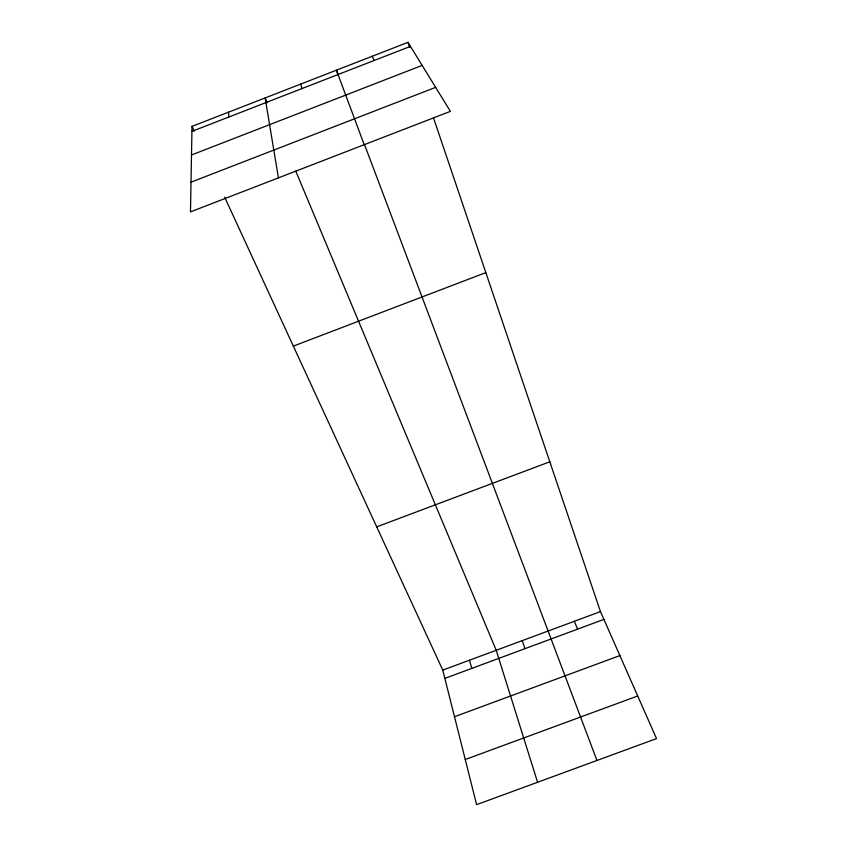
<?xml version="1.0" encoding="UTF-8"?>
<svg xmlns="http://www.w3.org/2000/svg" width="847" height="847" viewBox="0 0 847 847"><rect width="100%" height="100%" fill="white"/><g stroke="black" fill="none" stroke-linecap="round" stroke-linejoin="round"><path stroke-width="1.27" d="M192.015 126.383L190.48 211.888L450.403 111.359L407.968 42.35L192.015 126.383L194.207 131.137M191.93 131.38L410.446 46.373M191.507 154.98L422.145 65.41M191.02 182.169L435.633 87.357M293.348 346.116L485.829 272.607M376.703 526.866L549.798 461.795M442.769 670.125L600.459 611.587L656.52 738.595L476.607 804.65L442.769 670.125L224.699 197.245M444.855 678.394L603.9 619.39M454.49 716.731L619.877 655.578M465.257 759.515L637.706 695.969M372.151 56.283L374.205 60.476M267.165 102.752L265.143 97.924L278.43 177.881M295.772 171.136L496.226 650.284L537.58 782.268M574.34 621.285L577.559 629.162M338.26 75.097L336.418 70.195L364.21 144.699M364.506 144.551L596.955 760.468M522.228 640.628L524.992 648.664M407.968 42.35L409.652 47.326M433.505 117.871L600.459 611.587M469.482 660.215L471.79 668.399M300.749 84.075L301.945 88.586M228.542 112.175L228.891 117.002"/></g></svg>
